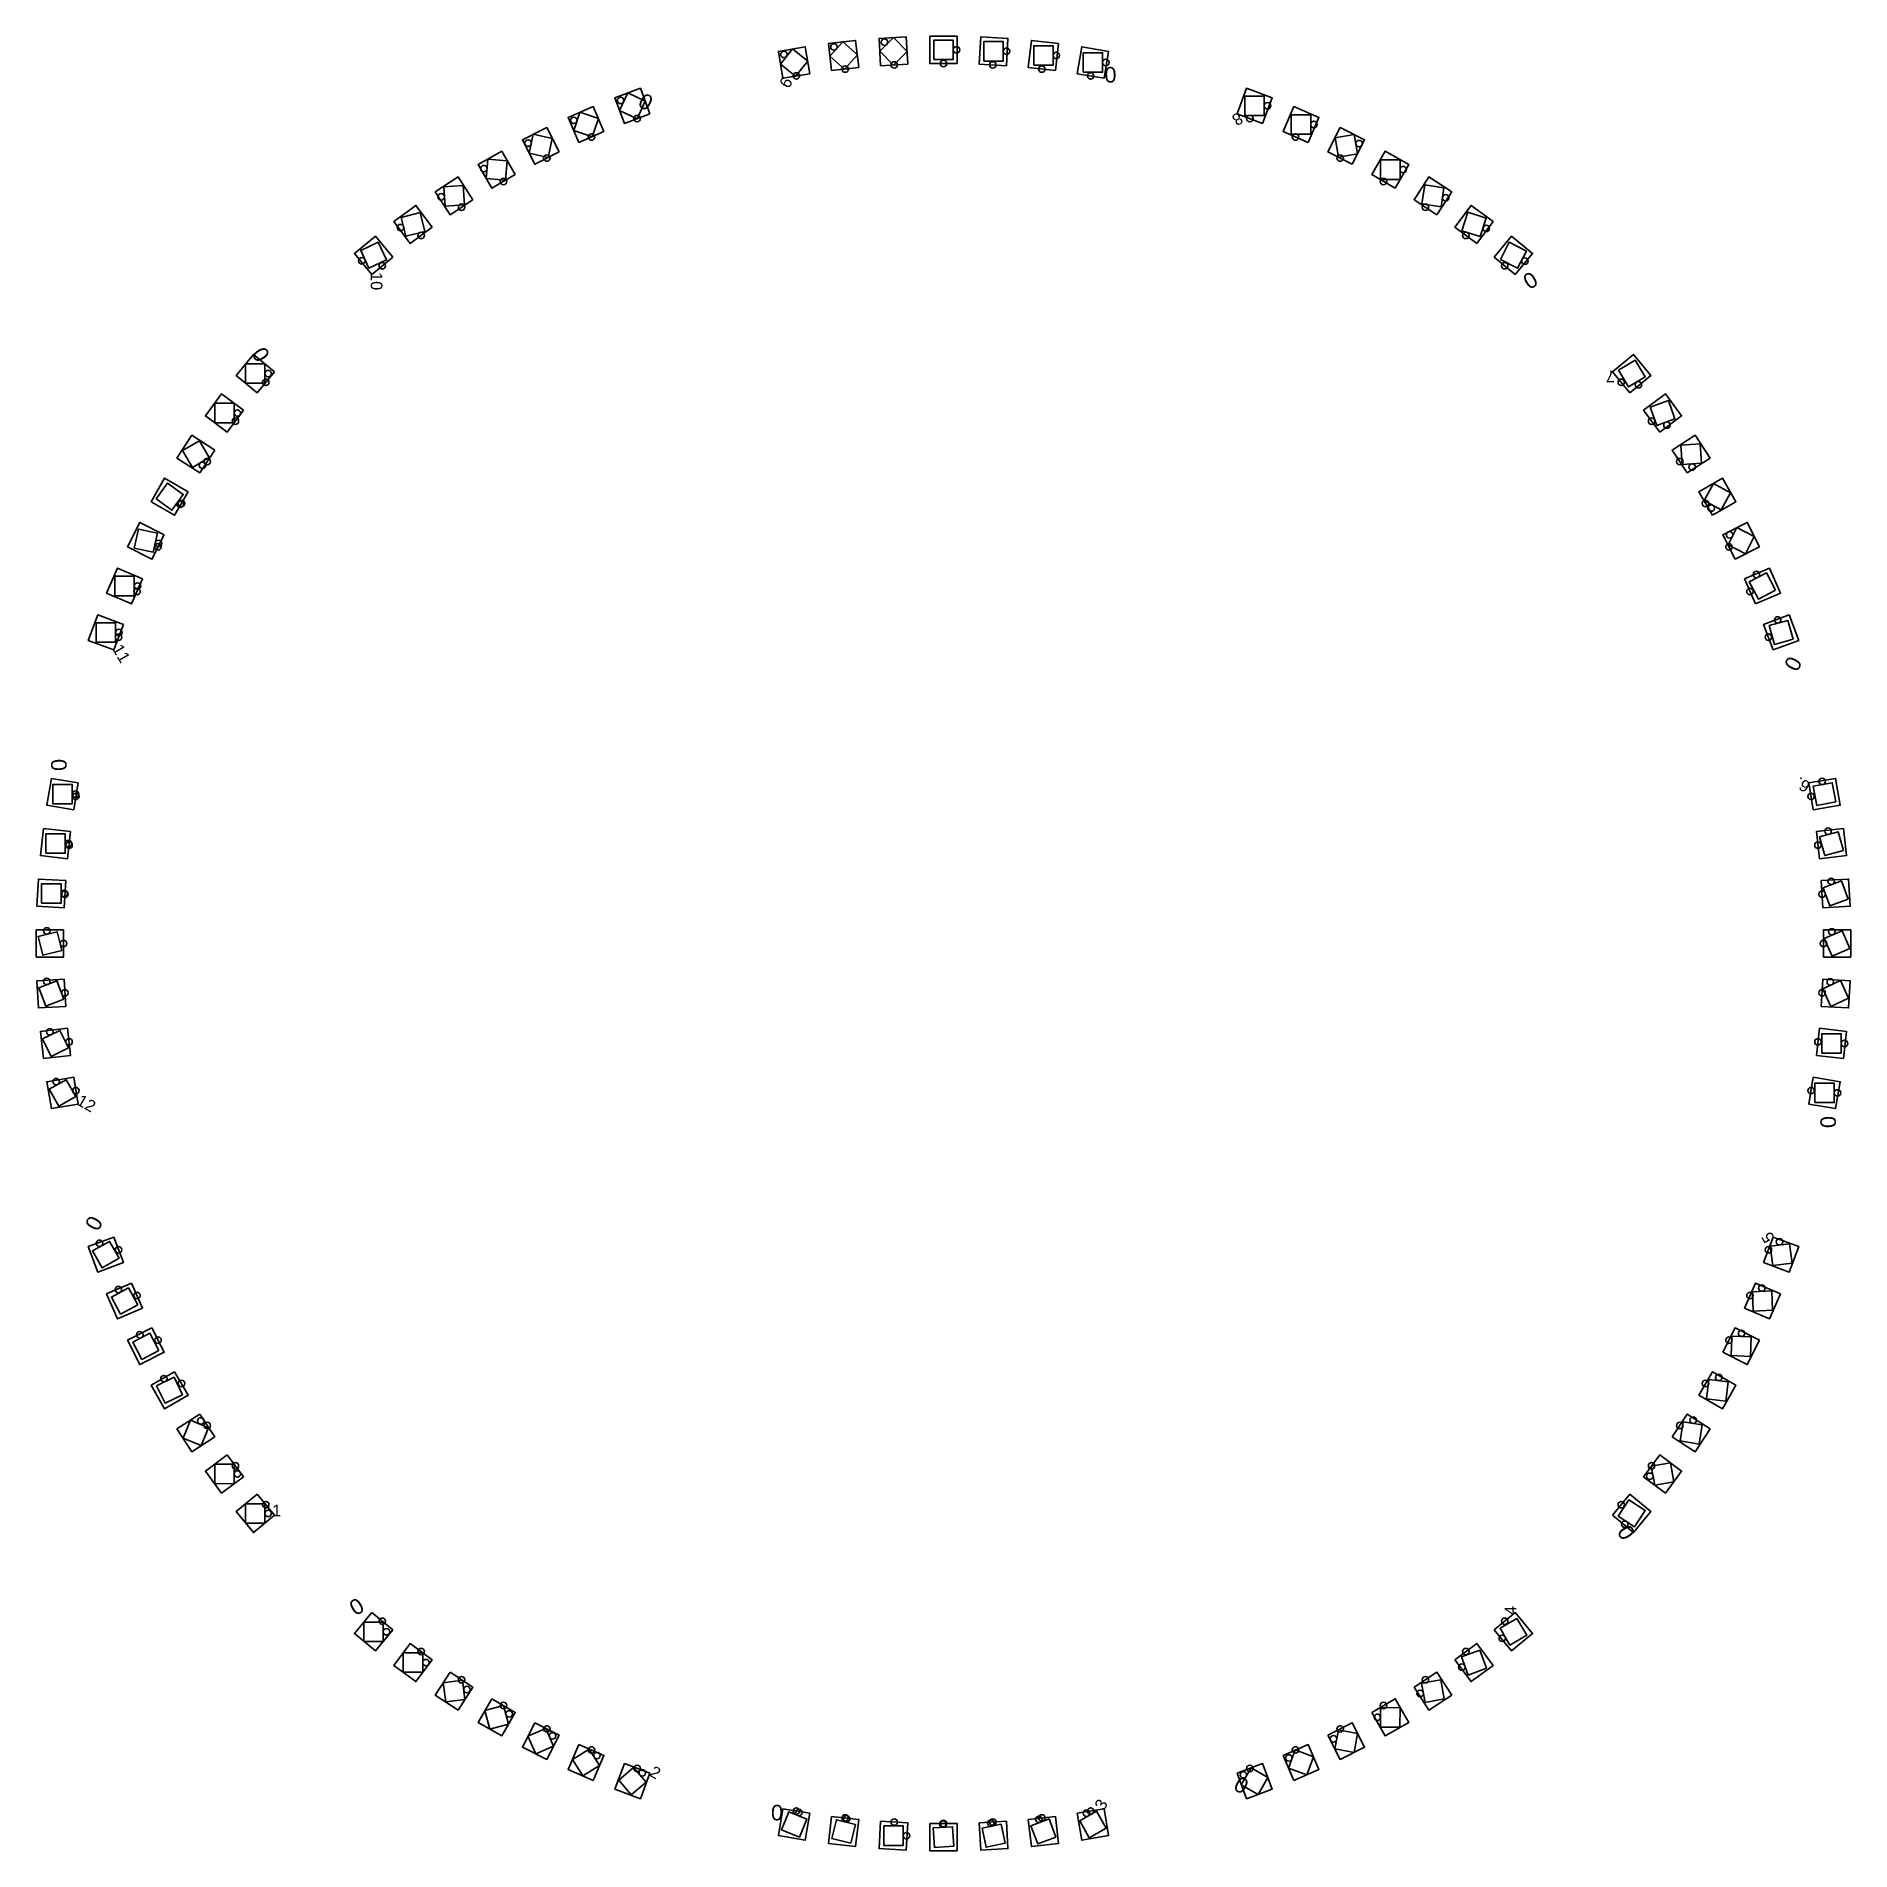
# Model space of a CAD drawing. Extents: x -280 to 280, y -280 to 280.
import ezdxf

# ---------------------------------------------------------------- set-up
doc = ezdxf.new("R2010")
doc.units = 0
doc.header["$MEASUREMENT"] = 0
doc.layers.get('0').update_dxf_attribs({"linetype": 'CONTINUOUS'})
doc.layers.add('EVERYTHING', color=7, linetype='CONTINUOUS')
doc.styles.get("Standard").update_dxf_attribs({"font": 'ARIAL.TTF'})

msp = doc.modelspace()

# ---------------------------------------------------------------- linework, layer by layer
at = {"layer": 'EVERYTHING', "color": 0}
for points in [[(4.21, 271.79), (4.21, 280.21), (-4.21, 280.21), (-4.21, 271.79)], [(-41.3, 268.66), (-42.7, 276.96), (-51, 275.56), (-49.6, 267.26)], [(-41.93, 272.57), (-46.61, 276.33), (-50.37, 271.65), (-45.69, 267.89)], [(-26.2, 270.56), (-27.14, 278.92), (-35.5, 277.98), (-34.56, 269.62)], [(-26.61, 274.51), (-31.09, 278.51), (-35.09, 274.03), (-30.61, 270.03)], [(-11.01, 271.6), (-11.48, 280.01), (-19.89, 279.54), (-19.42, 271.13)], [(-11.21, 275.55), (-15.43, 279.81), (-19.69, 275.59), (-15.47, 271.33)], [(-3, 273), (3, 273), (3, 279), (-3, 279)], [(19.42, 271.13), (19.89, 279.54), (11.48, 280.01), (11.01, 271.6)], [(12.45, 272.57), (18.45, 272.57), (18.45, 278.57), (12.45, 278.57)], [(34.56, 269.62), (35.5, 277.98), (27.14, 278.92), (26.2, 270.56)], [(27.85, 271.27), (33.85, 271.27), (33.85, 277.27), (27.85, 277.27)], [(49.6, 267.26), (51, 275.56), (42.7, 276.96), (41.3, 268.66)], [(43.15, 269.11), (49.15, 269.11), (49.15, 275.11), (43.15, 275.11)], [(-90.68, 256.25), (-93.61, 264.14), (-101.5, 261.21), (-98.57, 253.32)], [(98.57, 253.32), (101.5, 261.21), (93.61, 264.14), (90.68, 256.25)], [(-104.88, 250.78), (-108.25, 258.49), (-115.96, 255.12), (-112.59, 247.41)], [(-92.11, 260.19), (-97.55, 262.71), (-100.07, 257.27), (-94.63, 254.75)], [(93.09, 255.73), (99.09, 255.73), (99.09, 261.73), (93.09, 261.73)], [(112.59, 247.41), (115.96, 255.12), (108.25, 258.49), (104.88, 250.78)], [(-106.61, 254.81), (-112.28, 256.76), (-114.23, 251.09), (-108.56, 249.14)], [(107.42, 249.95), (113.42, 249.95), (113.42, 255.95), (107.42, 255.95)], [(-118.75, 244.51), (-122.55, 252.03), (-130.07, 248.23), (-126.27, 240.71)], [(-120.84, 248.67), (-126.71, 249.94), (-127.98, 244.07), (-122.11, 242.8)], [(126.27, 240.71), (130.07, 248.23), (122.55, 252.03), (118.75, 244.51)], [(121.98, 242.89), (127.89, 243.94), (126.84, 249.85), (120.93, 248.8)], [(-132.25, 237.48), (-136.46, 244.77), (-143.75, 240.56), (-139.54, 233.27)], [(-134.78, 241.78), (-140.76, 242.24), (-141.22, 236.26), (-135.24, 235.8)], [(139.54, 233.27), (143.75, 240.56), (136.46, 244.77), (132.25, 237.48)], [(135, 236.02), (141, 236.02), (141, 242.02), (135, 242.02)], [(-145.33, 229.7), (-149.94, 236.75), (-156.99, 232.14), (-152.38, 225.09)], [(152.38, 225.09), (156.99, 232.14), (149.94, 236.75), (145.33, 229.7)], [(-148.39, 234.14), (-154.38, 233.69), (-153.93, 227.7), (-147.94, 228.15)], [(147.74, 228.41), (153.67, 227.5), (154.58, 233.43), (148.65, 234.34)], [(-157.96, 221.21), (-162.96, 227.99), (-169.74, 222.99), (-164.74, 216.21)], [(-161.67, 225.74), (-167.49, 224.28), (-166.03, 218.46), (-160.21, 219.92)], [(164.74, 216.21), (169.74, 222.99), (162.96, 227.99), (157.96, 221.21)], [(160.08, 220.16), (165.79, 218.33), (167.62, 224.04), (161.91, 225.87)], [(-170.09, 212.02), (-175.46, 218.51), (-181.95, 213.14), (-176.58, 206.65)], [(-174.59, 216.57), (-180.01, 214.01), (-177.45, 208.59), (-172.03, 211.15)], [(176.58, 206.65), (181.95, 213.14), (175.46, 218.51), (170.09, 212.02)], [(171.99, 211.27), (177.33, 208.55), (180.05, 213.89), (174.71, 216.61)], [(-206.65, 176.58), (-213.14, 181.95), (-218.51, 175.46), (-212.02, 170.09)], [(212.02, 170.09), (218.51, 175.46), (213.14, 181.95), (206.65, 176.58)], [(208.47, 177.06), (211.54, 171.91), (216.69, 174.98), (213.62, 180.13)], [(-215.58, 173.02), (-209.58, 173.02), (-209.58, 179.02), (-215.58, 179.02)], [(-216.21, 164.74), (-222.99, 169.74), (-227.99, 162.96), (-221.21, 157.96)], [(221.21, 157.96), (227.99, 162.96), (222.99, 169.74), (216.21, 164.74)], [(-225.1, 160.85), (-219.1, 160.85), (-219.1, 166.85), (-225.1, 166.85)], [(218.27, 165.67), (220.28, 160.02), (225.93, 162.03), (223.92, 167.68)], [(-225.09, 152.38), (-232.14, 156.99), (-236.75, 149.94), (-229.7, 145.33)], [(229.7, 145.33), (236.75, 149.94), (232.14, 156.99), (225.09, 152.38)], [(-235.03, 152.23), (-231.99, 147.05), (-226.81, 150.09), (-229.85, 155.27)], [(227.7, 153.92), (228.16, 147.94), (234.14, 148.4), (233.68, 154.38)], [(-233.27, 139.54), (-240.56, 143.75), (-244.77, 136.46), (-237.48, 132.25)], [(-243.21, 137.3), (-238.32, 133.81), (-234.83, 138.7), (-239.72, 142.19)], [(237.48, 132.25), (244.77, 136.46), (240.56, 143.75), (233.27, 139.54)], [(237.82, 142.07), (234.95, 136.8), (240.22, 133.93), (243.09, 139.2)], [(-240.71, 126.27), (-248.23, 130.07), (-252.03, 122.55), (-244.51, 118.75)], [(244.51, 118.75), (252.03, 122.55), (248.23, 130.07), (240.71, 126.27)], [(-249.95, 122.13), (-244.09, 120.83), (-242.79, 126.69), (-248.65, 127.99)], [(250.4, 125.73), (245.05, 128.44), (242.34, 123.09), (247.69, 120.38)], [(-247.41, 112.59), (-255.12, 115.96), (-258.49, 108.25), (-250.78, 104.88)], [(-255.95, 107.42), (-249.95, 107.42), (-249.95, 113.42), (-255.95, 113.42)], [(250.78, 104.88), (258.49, 108.25), (255.12, 115.96), (247.41, 112.59)], [(257.01, 109.17), (254.2, 114.48), (248.89, 111.67), (251.7, 106.36)], [(-253.32, 98.57), (-261.21, 101.5), (-264.14, 93.61), (-256.25, 90.68)], [(256.25, 90.68), (264.14, 93.61), (261.21, 101.5), (253.32, 98.57)], [(-261.73, 93.09), (-255.73, 93.09), (-255.73, 99.09), (-261.73, 99.09)], [(262.43, 94.01), (260.81, 99.79), (255.03, 98.17), (256.65, 92.39)], [(-267.26, 49.6), (-275.56, 51), (-276.96, 42.7), (-268.66, 41.3)], [(268.66, 41.3), (276.96, 42.7), (275.56, 51), (267.26, 49.6)], [(-275.11, 43.15), (-269.11, 43.15), (-269.11, 49.15), (-275.11, 49.15)], [(275.61, 43.75), (274.51, 49.65), (268.61, 48.55), (269.71, 42.65)], [(-269.62, 34.56), (-277.98, 35.5), (-278.92, 27.14), (-270.56, 26.2)], [(-277.27, 27.85), (-271.27, 27.85), (-271.27, 33.85), (-277.27, 33.85)], [(270.56, 26.2), (278.92, 27.14), (277.98, 35.5), (269.62, 34.56)], [(277.95, 28.75), (276.37, 34.53), (270.59, 32.95), (272.17, 27.17)], [(-271.13, 19.42), (-279.54, 19.89), (-280.01, 11.48), (-271.6, 11.01)], [(-278.57, 12.45), (-272.57, 12.45), (-272.57, 18.45), (-278.57, 18.45)], [(271.6, 11.01), (280.01, 11.48), (279.54, 19.89), (271.13, 19.42)], [(279.43, 13.68), (277.34, 19.31), (271.71, 17.22), (273.8, 11.59)], [(-271.79, 4.21), (-280.21, 4.21), (-280.21, -4.21), (-271.79, -4.21)], [(-272.37, -2.19), (-273.81, 3.63), (-279.63, 2.19), (-278.19, -3.63)], [(271.79, -4.21), (280.21, -4.21), (280.21, 4.21), (271.79, 4.21)], [(279.95, -1.54), (277.54, 3.95), (272.05, 1.54), (274.46, -3.95)], [(-271.6, -11.01), (-280.01, -11.48), (-279.54, -19.89), (-271.13, -19.42)], [(271.13, -19.42), (279.54, -19.89), (280.01, -11.48), (271.6, -11.01)], [(-271.7, -17.19), (-273.83, -11.58), (-279.44, -13.71), (-277.31, -19.32)], [(279.55, -16.91), (277.03, -11.47), (271.59, -13.99), (274.11, -19.43)], [(-270.56, -26.2), (-278.92, -27.14), (-277.98, -35.5), (-269.62, -34.56)], [(-270.26, -32.23), (-272.89, -26.84), (-278.28, -29.47), (-275.65, -34.86)], [(269.62, -34.56), (277.98, -35.5), (278.92, -27.14), (270.56, -26.2)], [(271.27, -33.85), (277.27, -33.85), (277.27, -27.85), (271.27, -27.85)], [(-268.66, -41.3), (-276.96, -42.7), (-275.56, -51), (-267.26, -49.6)], [(-268.02, -47.29), (-270.97, -42.06), (-276.2, -45.01), (-273.25, -50.24)], [(267.26, -49.6), (275.56, -51), (276.96, -42.7), (268.66, -41.3)], [(269.11, -49.15), (275.11, -49.15), (275.11, -43.15), (269.11, -43.15)], [(-256.25, -90.68), (-264.14, -93.61), (-261.21, -101.5), (-253.32, -98.57)], [(-254.65, -97.24), (-257.58, -92.01), (-262.81, -94.94), (-259.88, -100.17)], [(253.32, -98.57), (261.21, -101.5), (264.14, -93.61), (256.25, -90.68)], [(262.08, -98.7), (261.34, -92.74), (255.38, -93.48), (256.12, -99.44)], [(-250.78, -104.88), (-258.49, -108.25), (-255.12, -115.96), (-247.41, -112.59)], [(-248.89, -111.64), (-251.73, -106.36), (-257.01, -109.2), (-254.17, -114.48)], [(247.41, -112.59), (255.12, -115.96), (258.49, -108.25), (250.78, -104.88)], [(256.07, -113.29), (255.82, -107.3), (249.83, -107.55), (250.08, -113.54)], [(-244.51, -118.75), (-252.03, -122.55), (-248.23, -130.07), (-240.71, -126.27)], [(-242.32, -125.67), (-245.11, -120.36), (-250.42, -123.15), (-247.63, -128.46)], [(240.71, -126.27), (248.23, -130.07), (252.03, -122.55), (244.51, -118.75)], [(249.26, -127.52), (249.48, -121.52), (243.48, -121.3), (243.26, -127.3)], [(-237.48, -132.25), (-244.77, -136.46), (-240.56, -143.75), (-233.27, -139.54)], [(-235.01, -139.37), (-237.65, -133.99), (-243.03, -136.63), (-240.39, -142.01)], [(233.27, -139.54), (240.56, -143.75), (244.77, -136.46), (237.48, -132.25)], [(241.67, -141.31), (242.33, -135.35), (236.37, -134.69), (235.71, -140.65)], [(-229.7, -145.33), (-236.75, -149.94), (-232.14, -156.99), (-225.09, -152.38)], [(225.09, -152.38), (232.14, -156.99), (236.75, -149.94), (229.7, -145.33)], [(-229.31, -155.08), (-227, -149.55), (-232.53, -147.24), (-234.84, -152.77)], [(233.42, -154.59), (234.35, -148.66), (228.42, -147.73), (227.49, -153.66)], [(-221.21, -157.96), (-227.99, -162.96), (-222.99, -169.74), (-216.21, -164.74)], [(-225.09, -166.86), (-219.09, -166.84), (-219.11, -160.84), (-225.11, -160.86)], [(216.21, -164.74), (222.99, -169.74), (227.99, -162.96), (221.21, -157.96)], [(224.52, -160.37), (218.62, -161.43), (219.68, -167.33), (225.58, -166.27)], [(-212.02, -170.09), (-218.51, -175.46), (-213.14, -181.95), (-206.65, -176.58)], [(-215.58, -179.02), (-209.58, -179.02), (-209.58, -173.02), (-215.58, -173.02)], [(206.65, -176.58), (213.14, -181.95), (218.51, -175.46), (212.02, -170.09)], [(211.68, -171.87), (208.43, -176.92), (213.48, -180.17), (216.73, -175.12)], [(-176.58, -206.65), (-181.95, -213.14), (-175.46, -218.51), (-170.09, -212.02)], [(170.09, -212.02), (175.46, -218.51), (181.95, -213.14), (176.58, -206.65)], [(-179.02, -215.58), (-173.02, -215.58), (-173.02, -209.58), (-179.02, -209.58)], [(177.08, -208.47), (171.91, -211.52), (174.96, -216.69), (180.13, -213.64)], [(-164.74, -216.21), (-169.74, -222.99), (-162.96, -227.99), (-157.96, -221.21)], [(157.96, -221.21), (162.96, -227.99), (169.74, -222.99), (164.74, -216.21)], [(165.62, -218.24), (159.99, -220.33), (162.08, -225.96), (167.71, -223.87)], [(-166.85, -225.1), (-160.85, -225.1), (-160.85, -219.1), (-166.85, -219.1)], [(-152.38, -225.09), (-156.99, -232.14), (-149.94, -236.75), (-145.33, -229.7)], [(-153.76, -234.27), (-147.81, -233.52), (-148.56, -227.57), (-154.51, -228.32)], [(145.33, -229.7), (149.94, -236.75), (156.99, -232.14), (152.38, -225.09)], [(153.59, -227.44), (147.68, -228.49), (148.73, -234.4), (154.64, -233.35)], [(-139.54, -233.27), (-143.75, -240.56), (-136.46, -244.77), (-132.25, -237.48)], [(-140.09, -242.71), (-134.31, -241.11), (-135.91, -235.33), (-141.69, -236.93)], [(132.25, -237.48), (136.46, -244.77), (143.75, -240.56), (139.54, -233.27)], [(-126.27, -240.71), (-130.07, -248.23), (-122.55, -252.03), (-118.75, -244.51)], [(118.75, -244.51), (122.55, -252.03), (130.07, -248.23), (126.27, -240.71)], [(141.02, -236.04), (135.02, -236), (134.98, -242), (140.98, -242.04)], [(-125.95, -250.32), (-120.46, -247.91), (-122.87, -242.42), (-128.36, -244.83)], [(127.9, -243.96), (122, -242.88), (120.92, -248.78), (126.82, -249.86)], [(-112.59, -247.41), (-115.96, -255.12), (-108.25, -258.49), (-104.88, -250.78)], [(-111.38, -257.08), (-106.29, -253.91), (-109.46, -248.82), (-114.55, -251.99)], [(104.88, -250.78), (108.25, -258.49), (115.96, -255.12), (112.59, -247.41)], [(114.27, -251.18), (108.65, -249.1), (106.57, -254.72), (112.19, -256.8)], [(-98.57, -253.32), (-101.5, -261.21), (-93.61, -264.14), (-90.68, -256.25)], [(-96.45, -262.96), (-91.86, -259.09), (-95.73, -254.5), (-100.32, -258.37)], [(90.68, -256.25), (93.61, -264.14), (101.5, -261.21), (98.57, -253.32)], [(100.19, -257.63), (94.99, -254.63), (91.99, -259.83), (97.19, -262.83)], [(-49.6, -267.26), (-51, -275.56), (-42.7, -276.96), (-41.3, -268.66)], [(-44.49, -276.02), (-42.24, -270.45), (-47.81, -268.2), (-50.06, -273.77)], [(41.3, -268.66), (42.7, -276.96), (51, -275.56), (49.6, -267.26)], [(50.24, -273.25), (47.29, -268.02), (42.06, -270.97), (45.01, -276.2)], [(-34.56, -269.62), (-35.5, -277.98), (-27.14, -278.92), (-26.2, -270.56)], [(-28.65, -277.9), (-27.22, -272.07), (-33.05, -270.64), (-34.48, -276.47)], [(-19.42, -271.13), (-19.89, -279.54), (-11.48, -280.01), (-11.01, -271.6)], [(-18.45, -278.57), (-12.45, -278.57), (-12.45, -272.57), (-18.45, -272.57)], [(-4.21, -271.79), (-4.21, -280.21), (4.21, -280.21), (4.21, -271.79)], [(3.17, -278.82), (2.82, -272.83), (-3.17, -273.18), (-2.82, -279.17)], [(11.01, -271.6), (11.48, -280.01), (19.89, -279.54), (19.42, -271.13)], [(19, -277.89), (17.77, -272.02), (11.9, -273.25), (13.13, -279.12)], [(26.2, -270.56), (27.14, -278.92), (35.5, -277.98), (34.56, -269.62)], [(34.71, -276.02), (32.6, -270.41), (26.99, -272.52), (29.1, -278.13)]]:
    msp.add_lwpolyline(points, close=True, dxfattribs=at)
for centre in [(-49.27, 274.61), (-33.84, 276.93), (-18.26, 278.41), (4, 276), (19.45, 275.57), (34.85, 274.27), (-30.38, 270.09), (-15.21, 271.37), (0, 271.79), (15.21, 271.37), (30.38, 270.09), (50.15, 272.11), (-45.45, 267.96), (45.45, 267.96), (-99.72, 260.41), (100.09, 258.73), (-114.2, 254.25), (-94.62, 254.78), (94.62, 254.78), (114.42, 252.95), (-128.32, 247.22), (-108.74, 249.09), (108.74, 249.09), (128.35, 247.07), (-122.51, 242.61), (122.51, 242.61), (-141.99, 239.33), (-135.89, 235.37), (135.89, 235.37), (142, 239.02), (-155.15, 230.62), (155.11, 230.31), (-148.85, 227.4), (148.85, 227.4), (-167.73, 221.12), (-161.35, 218.71), (161.35, 218.71), (167.66, 220.87), (-179.64, 210.87), (-173.34, 209.34), (173.34, 209.34), (179.58, 210.77), (-209.34, 173.34), (-208.58, 176.02), (209.34, 173.34), (214.63, 172.59), (-218.1, 163.85), (-218.71, 161.35), (218.71, 161.35), (223.44, 160.08), (-228.89, 147.71), (-227.4, 148.85), (227.4, 148.85), (231.23, 147.17), (-235.77, 135.67), (-235.37, 135.89), (235.37, 135.89), (237.11, 134.49), (-242.61, 122.51), (-242.46, 123.54), (242.61, 122.51), (242.8, 126.22), (251.08, 113.96), (-249.09, 108.74), (-248.95, 110.42), (249.09, 108.74), (257.65, 99.94), (-254.78, 94.62), (-254.73, 96.09), (254.78, 94.62), (271.38, 50.08), (-268.11, 46.15), (-267.96, 45.45), (267.96, 45.45), (273.22, 34.71), (-270.27, 30.85), (-270.09, 30.38), (270.09, 30.38), (274.18, 19.2), (-271.57, 15.45), (-271.37, 15.21), (271.37, 15.21), (-276.96, 3.88), (-271.79, 0), (271.79, 0), (274.39, 3.66), (-276.99, -11.71), (273.89, -11.82), (-271.37, -15.21), (271.37, -15.21), (-276.02, -27.26), (-270.09, -30.38), (270.09, -30.38), (278.27, -30.85), (-274.08, -42.67), (-267.96, -45.45), (267.96, -45.45), (276.11, -46.15), (-260.69, -92.6), (-254.78, -94.62), (254.78, -94.62), (258.23, -92.12), (-254.85, -106.9), (252.78, -106.42), (-249.09, -108.74), (249.09, -108.74), (-248.23, -120.87), (-242.61, -122.51), (242.61, -122.51), (246.51, -120.41), (-240.78, -134.41), (239.46, -134.02), (-235.37, -135.89), (235.37, -135.89), (-229.38, -147.47), (-227.4, -148.85), (227.4, -148.85), (231.54, -147.21), (-218.71, -161.35), (218.71, -161.35), (-218.1, -163.84), (218.16, -164.55), (-209.34, -173.34), (209.34, -173.34), (-208.58, -176.02), (210.42, -179.38), (-173.34, -209.34), (-172.02, -212.58), (173.34, -209.34), (-161.35, -218.71), (161.35, -218.71), (172.58, -214.61), (-159.85, -222.1), (160.1, -223.49), (-148.85, -227.4), (-147.19, -230.42), (148.85, -227.4), (-135.89, -235.37), (135.89, -235.37), (147.22, -231.62), (-134.14, -237.96), (134, -239), (-122.51, -242.61), (-120.75, -244.76), (120.48, -245.65), (122.51, -242.61), (-108.74, -249.09), (-107.03, -250.83), (106.67, -251.56), (108.74, -249.09), (-94.62, -254.78), (-93.03, -256.15), (92.62, -256.74), (94.62, -254.78), (-45.45, -267.96), (-44.65, -268.4), (44.19, -268.62), (45.45, -267.96), (-30.38, -270.09), (-29.9, -270.38), (-15.21, -271.37), (-11.45, -275.57), (-0.23, -272.01), (0, -271.79), (14.63, -271.66), (15.21, -271.37), (29.44, -270.53), (30.38, -270.09)]:
    msp.add_circle(centre, 1, dxfattribs=at)

# ---------------------------------------------------------------- texts
at = {"color": 0}
for s, height, rotation, p in [('0', 4.8, 181.52, (53.35, 270.79)), ('9', 3.6, 240.35, (-49.54, 268.05)), ('0', 4.8, 151.52, (-89.19, 261.19)), ('8', 3.6, 210.35, (91.12, 256.9)), ('10', 3.6, 270.35, (-176.93, 207.36)), ('0', 4.8, 211.52, (181.6, 207.84)), ('0', 4.8, 121.52, (-207.84, 181.6)), ('7', 3.6, 180.35, (207.36, 176.93)), ('11', 3.6, 300.35, (-256.9, 91.12)), ('0', 4.8, 241.52, (261.19, 89.19)), ('0', 4.8, 91.52, (-270.79, 53.35)), ('6.', 3.6, 150.35, (268.05, 49.54)), ('12', 3.6, 330.35, (-268.05, -49.54)), ('0', 4.8, 271.52, (270.79, -53.35)), ('0', 4.8, 61.52, (-261.19, -89.19)), ('5', 3.6, 120.35, (256.9, -91.12)), ('1', 3.6, 359.65, (-207.36, -176.93)), ('0', 4.8, 301.52, (207.84, -181.6)), ('0', 4.8, 31.52, (-181.6, -207.84)), ('4', 3.6, 90.35, (176.93, -207.36)), ('2', 3.6, 329.65, (-91.12, -256.9)), ('0', 4.8, 331.52, (89.19, -261.19)), ('0', 4.8, 358.48, (-53.35, -270.79)), ('3', 3.6, 60.35, (49.54, -268.05))]:
    msp.add_text(s, height=height, rotation=rotation, dxfattribs=at).set_placement(p)

doc.saveas('drawing.dxf')
